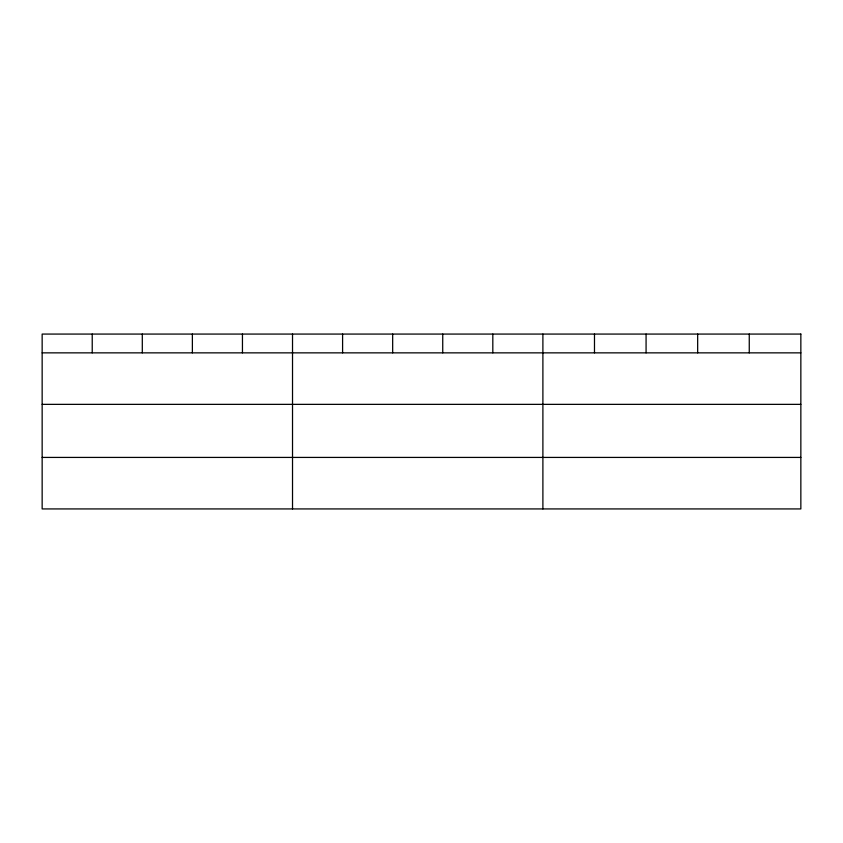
<?xml version="1.0" encoding="UTF-8"?>
<svg xmlns="http://www.w3.org/2000/svg" width="843" height="843" viewBox="0 0 843 843"><rect width="100%" height="100%" fill="white"/><g stroke="black" fill="none" stroke-linecap="round" stroke-linejoin="round"><path stroke-width="1.26" d="M42.15 352.859L800.85 352.859M42.15 404.355L800.85 404.355M42.15 457.422L800.85 457.422M749.258 334.07L749.258 352.859M697.667 334.07L697.667 352.859M646.075 334.07L646.075 352.859M594.484 334.07L594.484 352.859M542.892 334.07L542.892 508.93M492.818 334.07L492.818 352.859M442.744 334.07L442.744 352.859M392.669 334.07L392.669 352.859M342.595 334.07L342.595 352.859M292.521 334.07L292.521 508.93M242.447 334.07L242.447 352.859M192.373 334.07L192.373 352.859M142.298 334.07L142.298 352.859M92.224 334.07L92.224 352.859M800.85 334.07L42.15 334.07L42.15 508.93L800.85 508.93L800.85 334.07"/></g></svg>
